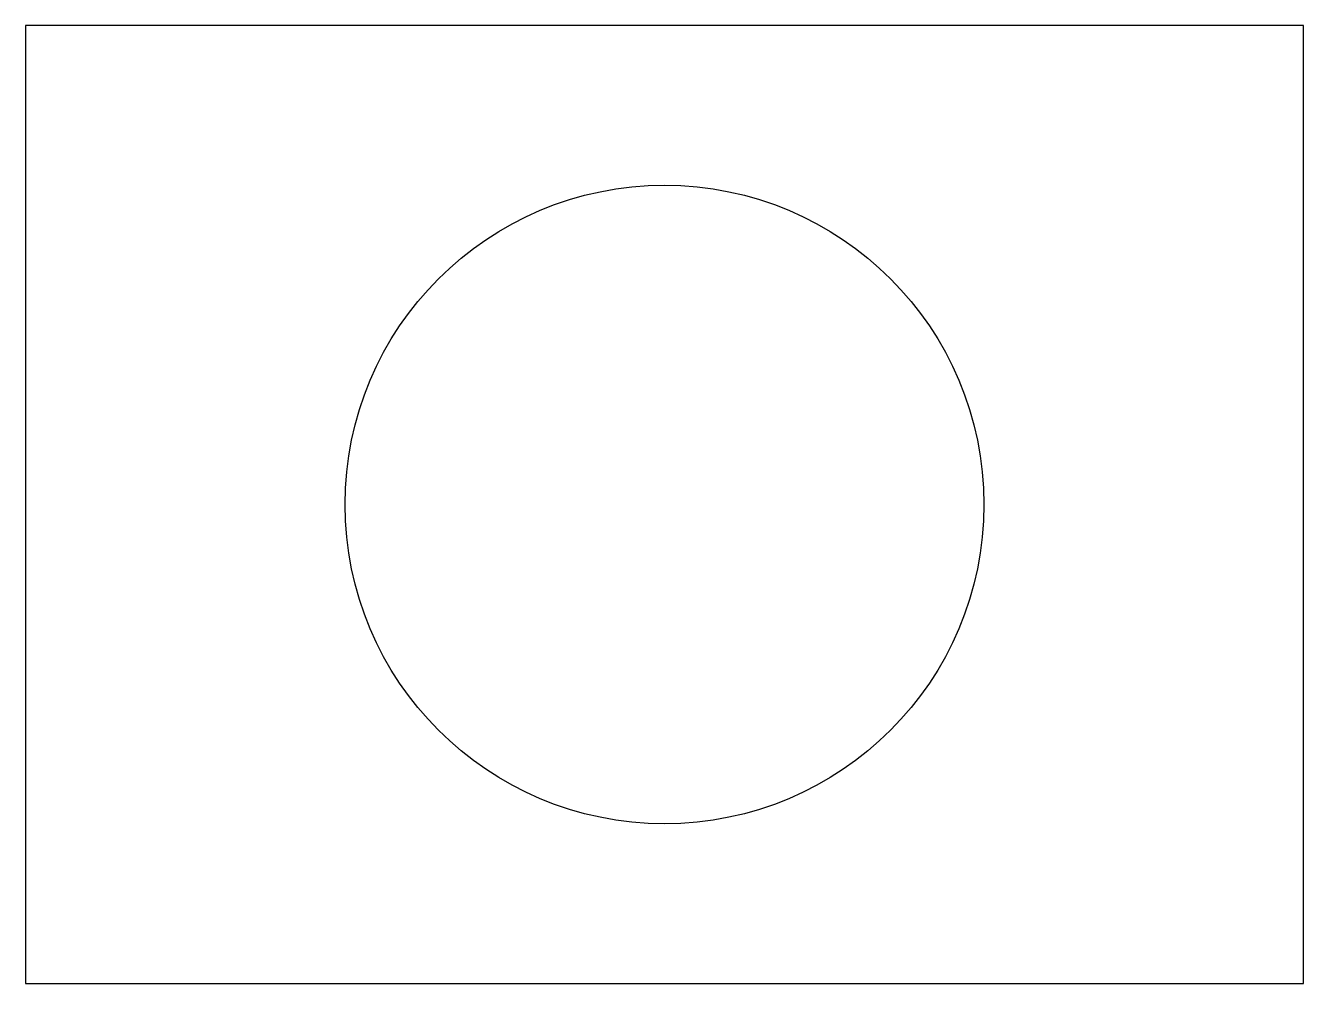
# Model space of a CAD drawing. Header units: inches. Extents: x 3.53 to 7.53, y 2.64 to 5.64.
import ezdxf

# ---------------------------------------------------------------- set-up
doc = ezdxf.new("R2010")
doc.units = ezdxf.units.IN

msp = doc.modelspace()

# ---------------------------------------------------------------- linework, layer by layer
msp.add_lwpolyline([(3.5253, 2.6428), (7.5253, 2.6428), (7.5253, 5.6428), (3.5253, 5.6428)], close=True)
msp.add_circle((5.5253, 4.1428), 1)

doc.saveas('drawing.dxf')
